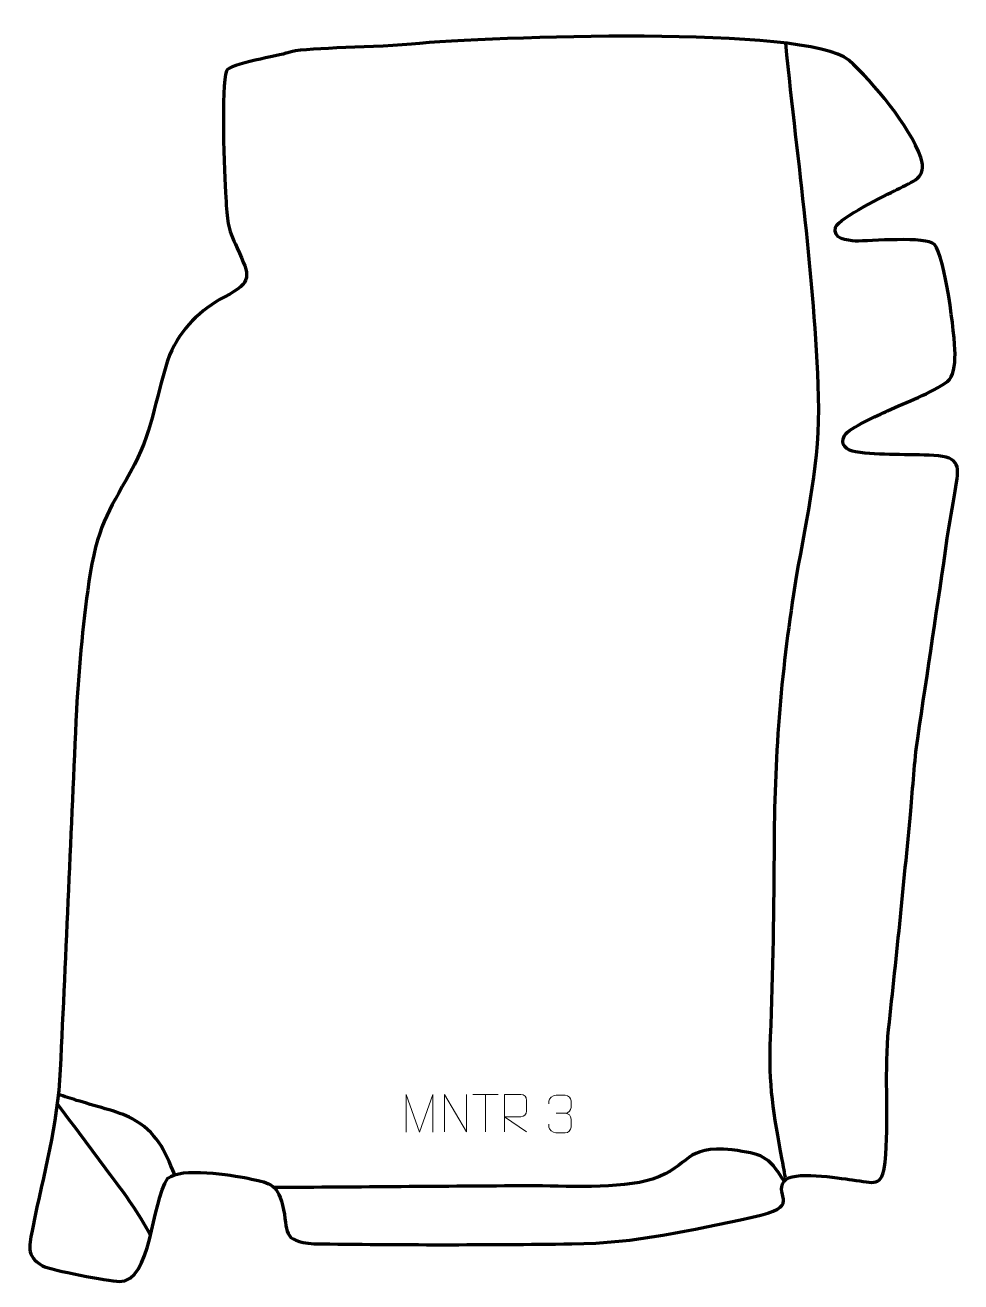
# Model space of a CAD drawing. Header units: millimetres. Extents: x 923 to 1546, y -44 to 793.
import ezdxf

# ---------------------------------------------------------------- set-up
doc = ezdxf.new("R2010")
doc.units = ezdxf.units.MM
doc.header["$MEASUREMENT"] = 0
doc.layers.add('layer 2', color=7, linetype='Continuous')
doc.layers.add('layer 3', color=7, linetype='Continuous')

msp = doc.modelspace()

# ---------------------------------------------------------------- linework, layer by layer
at = {"layer": 'layer 2', "color": 142, "lineweight": 158}
for points, knots in [([(1428.7726, 781.0773), (1437.28, 696.6645), (1447.7234, 630.0007), (1450.671, 545.3649), (1450.671, 545.3649), (1451.9396, 501.6726), (1443.042, 467.9399), (1436.0226, 425.6289), (1436.0226, 425.6289), (1426.0086, 364.7732), (1421.623, 310.5744), (1421.2752, 248.9247), (1421.2752, 248.9247), (1421.0293, 205.2673), (1420.443, 162.8311), (1418.6571, 119.1789), (1418.6571, 119.1789), (1417.3431, 87.0636), (1420.5896, 68.6946), (1426.4297, 37.5589), (1426.4297, 37.5589), (1427.2564, 33.1518), (1428.0332, 28.7345), (1428.822, 24.3205)], [0, 0, 0, 0, 0.14285714, 0.14285714, 0.14285714, 0.14285714, 0.28571429, 0.28571429, 0.28571429, 0.28571429, 0.42857143, 0.42857143, 0.42857143, 0.42857143, 0.57142857, 0.57142857, 0.57142857, 0.57142857, 0.71428571, 0.71428571, 0.71428571, 0.71428571, 1, 1, 1, 1]), ([(1022.4181, 27.6585), (1015.3973, 44.114), (1010.4803, 56.1323), (993.7407, 65.1044), (993.7407, 65.1044), (985.0058, 69.786), (967.5979, 73.8126), (957.0648, 77.18), (957.0648, 77.18), (952.992, 78.4821), (948.9192, 79.7846), (944.846, 81.0862)], [0, 0, 0, 0, 0.25, 0.25, 0.25, 0.25, 0.5, 0.5, 0.5, 0.5, 1, 1, 1, 1]), ([(1006.2261, -12.7061), (997.6612, 3.4059), (990.6806, 12.6702), (979.8834, 27.1356), (979.8834, 27.1356), (967.9659, 43.1021), (956.0524, 59.0716), (944.1432, 75.0443)], [0, 0, 0, 0, 0.33333333, 0.33333333, 0.33333333, 0.33333333, 1, 1, 1, 1]), ([(1427.8578, 23.3015), (1417.2926, 40.6968), (1413.0253, 41.4033), (1393.2792, 44.2051), (1393.2792, 44.2051), (1361.2142, 47.5769), (1366.1266, 33.7038), (1340.4242, 24.7107), (1340.4242, 24.7107), (1318.8282, 17.8556), (1281.2986, 20.3243), (1257.6196, 20.2328), (1257.6196, 20.2328), (1201.2535, 20.0151), (1144.8911, 19.419), (1088.5261, 19.0638)], [0, 0, 0, 0, 0.2, 0.2, 0.2, 0.2, 0.4, 0.4, 0.4, 0.4, 0.6, 0.6, 0.6, 0.6, 1, 1, 1, 1])]:
    msp.add_open_spline(points, degree=3, knots=knots, dxfattribs=at)
at = {"layer": 'layer 2', "color": 250, "lineweight": 9}
for points, knots in [([(1176.3879, 56.1078), (1176.3879, 56.1078), (1176.3879, 81.0657), (1176.3879, 81.0657), (1176.3879, 81.0657), (1176.3879, 81.0657), (1185.313, 56.1078), (1185.313, 56.1078), (1185.313, 56.1078), (1185.313, 56.1078), (1194.0729, 81.0652), (1194.0729, 81.0652), (1194.0729, 81.0652), (1194.0729, 81.0652), (1194.0729, 56.1078), (1194.0729, 56.1078)], [0, 0, 0, 0, 0.2, 0.2, 0.2, 0.2, 0.4, 0.4, 0.4, 0.4, 0.6, 0.6, 0.6, 0.6, 1, 1, 1, 1]), ([(1201.8823, 56.1114), (1201.8823, 56.1114), (1201.8823, 81.0649), (1201.8823, 81.0649), (1201.8823, 81.0649), (1201.8823, 81.0649), (1216.5371, 56.1114), (1216.5371, 56.1114), (1216.5371, 56.1114), (1216.5371, 56.1114), (1216.5371, 81.0649), (1216.5371, 81.0649)], [0, 0, 0, 0, 0.25, 0.25, 0.25, 0.25, 0.5, 0.5, 0.5, 0.5, 1, 1, 1, 1]), ([(1241.8776, 56.1114), (1241.8776, 56.1114), (1241.8776, 81.0649), (1241.8776, 81.0649), (1241.8776, 81.0649), (1245.4724, 81.0649), (1249.0679, 81.0649), (1252.6631, 81.0649), (1252.6631, 81.0649), (1254.9884, 81.0272), (1256.5457, 79.5372), (1256.5416, 77.1708), (1256.5416, 77.1708), (1256.5412, 75.1353), (1256.5412, 72.0759), (1256.5416, 70.0399), (1256.5416, 70.0399), (1256.5351, 68.1644), (1254.7228, 66.2226), (1252.7133, 66.2035), (1252.7133, 66.2035), (1252.7133, 66.2035), (1241.8776, 66.2035), (1241.8776, 66.2035), (1241.8776, 66.2035), (1241.8776, 66.2035), (1256.5323, 56.1114), (1256.5323, 56.1114)], [0, 0, 0, 0, 0.125, 0.125, 0.125, 0.125, 0.25, 0.25, 0.25, 0.25, 0.375, 0.375, 0.375, 0.375, 0.5, 0.5, 0.5, 0.5, 0.625, 0.625, 0.625, 0.625, 0.75, 0.75, 0.75, 0.75, 1, 1, 1, 1]), ([(1271.4018, 74.8333), (1271.4018, 74.8333), (1271.4018, 76.6905), (1271.4018, 76.6905), (1271.4018, 76.6905), (1271.3875, 78.4324), (1274.052, 80.5505), (1276.1111, 80.5278), (1276.1111, 80.5278), (1278.1752, 80.5278), (1280.2392, 80.5278), (1282.3029, 80.5278), (1282.3029, 80.5278), (1284.4974, 80.5366), (1286.0957, 78.6898), (1286.1401, 76.7777), (1286.1401, 76.7777), (1286.1397, 75.3426), (1286.1397, 73.9075), (1286.1401, 72.472), (1286.1401, 72.472), (1286.0915, 70.8185), (1284.4889, 68.5885), (1282.2906, 68.5985), (1282.2906, 68.5985), (1284.4943, 68.5873), (1286.1023, 66.7841), (1286.1563, 64.7246), (1286.1563, 64.7246), (1286.1559, 62.9399), (1286.1559, 61.1552), (1286.1563, 59.3701), (1286.1563, 59.3701), (1286.1664, 57.3087), (1284.1115, 55.5456), (1282.2906, 55.5537), (1282.2906, 55.5537), (1280.2253, 55.554), (1278.1601, 55.554), (1276.0945, 55.5537), (1276.0945, 55.5537), (1273.9259, 55.5652), (1271.3949, 57.9654), (1271.3763, 59.4272), (1271.3763, 59.4272), (1271.3763, 59.4272), (1271.3763, 61.3358), (1271.3763, 61.3358)], [0, 0, 0, 0, 0.07692308, 0.07692308, 0.07692308, 0.07692308, 0.15384615, 0.15384615, 0.15384615, 0.15384615, 0.23076923, 0.23076923, 0.23076923, 0.23076923, 0.30769231, 0.30769231, 0.30769231, 0.30769231, 0.38461538, 0.38461538, 0.38461538, 0.38461538, 0.46153846, 0.46153846, 0.46153846, 0.46153846, 0.53846154, 0.53846154, 0.53846154, 0.53846154, 0.61538462, 0.61538462, 0.61538462, 0.61538462, 0.69230769, 0.69230769, 0.69230769, 0.69230769, 0.76923077, 0.76923077, 0.76923077, 0.76923077, 0.84615385, 0.84615385, 0.84615385, 0.84615385, 1, 1, 1, 1])]:
    msp.add_open_spline(points, degree=3, knots=knots, dxfattribs=at)
for points in [[(1220.7161, 81.0414), (1220.7161, 81.0414), (1237.7033, 81.0414), (1237.7033, 81.0414)], [(1229.2099, 56.1114), (1229.2099, 56.1114), (1229.2099, 81.0649), (1229.2099, 81.0649)], [(1276.1115, 68.5881), (1276.1115, 68.5881), (1282.3079, 68.5881), (1282.3079, 68.5881)]]:
    msp.add_open_spline(points, degree=3, dxfattribs=at)
at = {"layer": 'layer 3', "color": 242, "lineweight": 158}
msp.add_open_spline([(1470.9088, 769.734), (1487.6633, 754.6349), (1511.3872, 726.1275), (1518.8494, 704.8885), (1518.8494, 704.8885), (1523.6809, 691.137), (1513.6176, 688.9962), (1503.0258, 683.6184), (1503.0258, 683.6184), (1495.4163, 679.7477), (1464.7272, 664.9704), (1462.1886, 658.48), (1462.1886, 658.48), (1459.821, 650.5654), (1469.8359, 649.696), (1475.4528, 649.3079), (1475.4528, 649.3079), (1484.7706, 649.1336), (1522.7393, 652.6317), (1527.9325, 647.0381), (1527.9325, 647.0381), (1535.0038, 639.4216), (1541.6831, 586.6317), (1541.6738, 574.2555), (1541.6738, 574.2555), (1541.5648, 566.4928), (1540.9318, 558.8744), (1536.6027, 555.7374), (1536.6027, 555.7374), (1525.5836, 547.7522), (1509.278, 542.1145), (1496.652, 536.1877), (1496.652, 536.1877), (1490.5738, 533.3344), (1471.3641, 525.0797), (1468.1641, 519.8694), (1468.1641, 519.8694), (1464.4351, 513.7978), (1469.657, 509.8429), (1475.5035, 508.8736), (1475.5035, 508.8736), (1491.7859, 506.4082), (1510.9389, 507.4507), (1527.5068, 506.5097), (1527.5068, 506.5097), (1545.5516, 505.4848), (1544.6539, 499.1962), (1541.7949, 482.7861), (1541.7949, 482.7861), (1539.8651, 472.0434), (1538.095, 462.2683), (1536.53, 451.4156), (1536.53, 451.4156), (1530.1172, 406.957), (1523.4672, 362.5808), (1516.8168, 318.1598), (1516.8168, 318.1598), (1514.5995, 302.7448), (1513.6472, 285.5471), (1512.1782, 269.8429), (1512.1782, 269.8429), (1507.4911, 219.7372), (1502.4316, 169.7836), (1496.9422, 119.7593), (1496.9422, 119.7593), (1494.957, 91.8586), (1497.6297, 63.3322), (1495.2765, 35.986), (1495.2765, 35.986), (1493.0144, 18.5604), (1487.927, 22.4685), (1473.1231, 24.2606), (1473.1231, 24.2606), (1464.5034, 25.4349), (1433.0305, 30.7322), (1427.8578, 23.3015), (1427.8578, 23.3015), (1420.9514, 13.3802), (1440.8411, 6.4061), (1406.6986, -0.6424), (1406.6986, -0.6424), (1364.6661, -9.3199), (1330.1723, -17.8848), (1286.5928, -18.3891), (1286.5928, -18.3891), (1229.4346, -19.0516), (1172.0517, -19.1639), (1114.8987, -18.2649), (1114.8987, -18.2649), (1092.686, -16.4522), (1098.505, -10.401), (1094.0493, 7.5003), (1094.0493, 7.5003), (1090.3665, 22.2967), (1084.3985, 22.5844), (1070.9788, 25.2989), (1070.9788, 25.2989), (1060.0802, 27.5035), (1026.5953, 32.9266), (1017.8016, 25.2968), (1017.8016, 25.2968), (1006.3771, 8.6861), (1007.3666, -43.666), (985.3538, -43.4204), (985.3538, -43.4204), (977.9997, -43.1016), (940.5338, -36.0322), (934.3265, -32.969), (934.3265, -32.969), (922.7841, -26.2013), (925.6444, -19.2546), (927.8811, -7.4341), (927.8811, -7.4341), (934.9866, 28.99), (944.335, 59.7942), (946.1124, 97.5382), (946.1124, 97.5382), (949.9198, 177.3919), (953.2881, 257.2326), (956.9603, 337.0821), (956.9603, 337.0821), (958.547, 367.1782), (961.5919, 398.3481), (966.0035, 428.1615), (966.0035, 428.1615), (972.2567, 463.468), (979.4794, 470.6025), (995.6036, 500.5873), (995.6036, 500.5873), (1008.2251, 525.067), (1010.0933, 548.5815), (1018.9597, 573.4079), (1018.9597, 573.4079), (1026.5193, 591.1479), (1038.9454, 603.2266), (1055.7599, 612.2347), (1055.7599, 612.2347), (1074.1862, 622.1065), (1072.6689, 625.5187), (1063.8676, 644.5342), (1063.8676, 644.5342), (1057.1058, 659.1432), (1057.4084, 662.5765), (1056.305, 678.3849), (1056.305, 678.3849), (1055.1526, 694.181), (1053.3035, 752.6361), (1056.7294, 762.5077), (1056.7294, 762.5077), (1058.3446, 767.1617), (1092.4457, 772.8069), (1097.6099, 774.6826), (1097.6099, 774.6826), (1107.6341, 778.3237), (1147.3959, 777.477), (1179.8959, 780.4415), (1179.8959, 780.4415), (1233.0007, 785.2857), (1443.0456, 793.0386), (1470.9088, 769.734)], degree=3, knots=[0, 0, 0, 0, 0.02439024, 0.02439024, 0.02439024, 0.02439024, 0.04878049, 0.04878049, 0.04878049, 0.04878049, 0.07317073, 0.07317073, 0.07317073, 0.07317073, 0.09756098, 0.09756098, 0.09756098, 0.09756098, 0.12195122, 0.12195122, 0.12195122, 0.12195122, 0.14634146, 0.14634146, 0.14634146, 0.14634146, 0.17073171, 0.17073171, 0.17073171, 0.17073171, 0.19512195, 0.19512195, 0.19512195, 0.19512195, 0.2195122, 0.2195122, 0.2195122, 0.2195122, 0.24390244, 0.24390244, 0.24390244, 0.24390244, 0.26829268, 0.26829268, 0.26829268, 0.26829268, 0.29268293, 0.29268293, 0.29268293, 0.29268293, 0.31707317, 0.31707317, 0.31707317, 0.31707317, 0.34146341, 0.34146341, 0.34146341, 0.34146341, 0.36585366, 0.36585366, 0.36585366, 0.36585366, 0.3902439, 0.3902439, 0.3902439, 0.3902439, 0.41463415, 0.41463415, 0.41463415, 0.41463415, 0.43902439, 0.43902439, 0.43902439, 0.43902439, 0.46341463, 0.46341463, 0.46341463, 0.46341463, 0.48780488, 0.48780488, 0.48780488, 0.48780488, 0.51219512, 0.51219512, 0.51219512, 0.51219512, 0.53658537, 0.53658537, 0.53658537, 0.53658537, 0.56097561, 0.56097561, 0.56097561, 0.56097561, 0.58536585, 0.58536585, 0.58536585, 0.58536585, 0.6097561, 0.6097561, 0.6097561, 0.6097561, 0.63414634, 0.63414634, 0.63414634, 0.63414634, 0.65853659, 0.65853659, 0.65853659, 0.65853659, 0.68292683, 0.68292683, 0.68292683, 0.68292683, 0.70731707, 0.70731707, 0.70731707, 0.70731707, 0.73170732, 0.73170732, 0.73170732, 0.73170732, 0.75609756, 0.75609756, 0.75609756, 0.75609756, 0.7804878, 0.7804878, 0.7804878, 0.7804878, 0.80487805, 0.80487805, 0.80487805, 0.80487805, 0.82926829, 0.82926829, 0.82926829, 0.82926829, 0.85365854, 0.85365854, 0.85365854, 0.85365854, 0.87804878, 0.87804878, 0.87804878, 0.87804878, 0.90243902, 0.90243902, 0.90243902, 0.90243902, 0.92682927, 0.92682927, 0.92682927, 0.92682927, 0.95121951, 0.95121951, 0.95121951, 0.95121951, 1, 1, 1, 1], dxfattribs=at)

doc.saveas('drawing.dxf')
